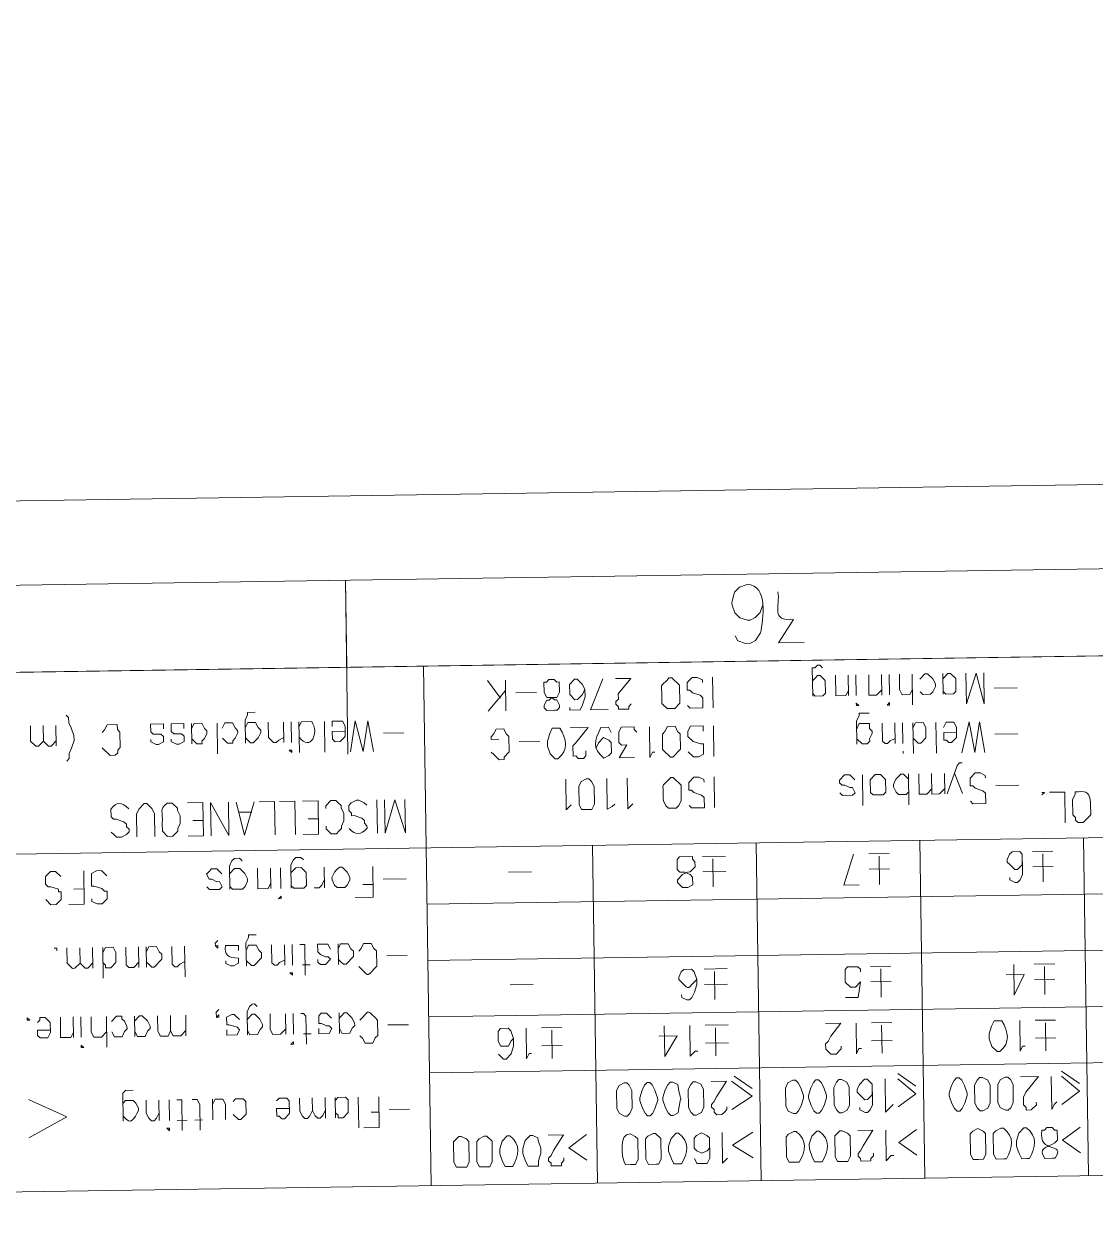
# Model space of a CAD drawing. Header units: millimetres. Extents: x -48 to 5523, y -114 to 5147.
# Drawn here: x -46.4595 to -46.1104, y -111.2978 to -110.9093 of the extents above; entities that cross this region are included whole.
import ezdxf

# ---------------------------------------------------------------- set-up
doc = ezdxf.new("R2010")
doc.units = ezdxf.units.MM
doc.layers.add('PDF_Geometry', color=7, linetype='Continuous')

msp = doc.modelspace()

# ---------------------------------------------------------------- linework, layer by layer
at = {"layer": 'PDF_Geometry', "lineweight": 13}
for points in [[(-47.59841, -114.43133), (-47.64913, -111.08255), (-36.20711, -110.90925), (-36.15639, -114.25803)], [(-47.57134, -114.40342), (-47.62123, -111.10963), (-36.29086, -110.93802), (-36.24097, -114.23181)], [(-47.54344, -114.37466), (-47.59247, -111.13753), (-36.31876, -110.96678), (-36.26973, -114.20391)], [(-46.57758, -111.12216), (-46.57502, -111.29131), (-45.39016, -111.27336), (-45.39272, -111.10421)], [(-46.28656, -111.13275), (-46.28572, -111.13274), (-46.2849, -111.1319), (-46.28491, -111.13106), (-46.28577, -111.12941), (-46.28661, -111.12942), (-46.28745, -111.1286), (-46.28912, -111.12863), (-46.28998, -111.12697), (-46.29003, -111.12364), (-46.28919, -111.12363), (-46.28837, -111.12278), (-46.28671, -111.12276), (-46.28586, -111.12358), (-46.28503, -111.12356), (-46.28498, -111.1269), (-46.28579, -111.12858), (-46.28745, -111.1286), (-46.28827, -111.12945), (-46.28911, -111.12946), (-46.28991, -111.13114), (-46.2899, -111.13197), (-46.28906, -111.13279)], [(-46.1874, -111.13125), (-46.18825, -111.13043), (-46.18823, -111.13126)], [(-46.1774, -111.1311), (-46.17741, -111.13027), (-46.17823, -111.13111)], [(-46.24799, -111.148), (-46.24552, -111.14547), (-46.2456, -111.14047), (-46.24645, -111.13965), (-46.2473, -111.13799), (-46.2498, -111.13803), (-46.25061, -111.13971), (-46.25143, -111.14056), (-46.25136, -111.14556), (-46.24882, -111.14802)], [(-46.3722, -111.14572), (-46.37304, -111.14573), (-46.37219, -111.14655)], [(-46.18029, -111.16031), (-46.17946, -111.1603), (-46.17864, -111.15946), (-46.1787, -111.15529), (-46.18039, -111.15365), (-46.18206, -111.15367), (-46.1837, -111.15537), (-46.18364, -111.15953), (-46.18279, -111.16035)], [(-46.27523, -111.16509), (-46.2744, -111.16507), (-46.27359, -111.16339), (-46.27368, -111.15756), (-46.27454, -111.15591), (-46.27538, -111.15509), (-46.27622, -111.1551), (-46.27787, -111.15596), (-46.27868, -111.15764), (-46.27859, -111.16347), (-46.27773, -111.16512)], [(-46.24318, -111.19044), (-46.24152, -111.18958), (-46.24156, -111.18708), (-46.24241, -111.18626), (-46.24409, -111.18545), (-46.24575, -111.18548), (-46.2466, -111.18465), (-46.24665, -111.18132), (-46.24583, -111.18048), (-46.24166, -111.18041), (-46.24165, -111.18125), (-46.2408, -111.18207), (-46.24078, -111.18373), (-46.24242, -111.18542), (-46.24325, -111.18544), (-46.24491, -111.1863), (-46.24655, -111.18799), (-46.24654, -111.18882), (-46.24484, -111.19046)], [(-46.35569, -111.19047), (-46.35486, -111.19046), (-46.35404, -111.18962), (-46.35323, -111.18794), (-46.35324, -111.1871), (-46.3541, -111.18545), (-46.35579, -111.18381), (-46.35662, -111.18382), (-46.35744, -111.18467), (-46.35826, -111.18551), (-46.35907, -111.18719), (-46.35906, -111.18802), (-46.3582, -111.18968), (-46.35736, -111.1905)], [(-46.37564, -111.19411), (-46.37565, -111.19328), (-46.37647, -111.19412)], [(-46.37194, -111.21822), (-46.37277, -111.21824), (-46.37192, -111.21906)], [(-46.45838, -111.2337), (-46.45755, -111.23369), (-46.45839, -111.23287)], [(-46.43991, -111.24259), (-46.44076, -111.24177), (-46.44074, -111.2426)], [(-46.37158, -111.24155), (-46.3716, -111.24072), (-46.37242, -111.24157)], [(-46.26288, -111.26491), (-46.26206, -111.26406), (-46.26126, -111.26239), (-46.26134, -111.25655), (-46.2622, -111.2549), (-46.26305, -111.25408), (-46.26388, -111.25409), (-46.26554, -111.25495), (-46.26634, -111.25663), (-46.26626, -111.26246), (-46.2654, -111.26412), (-46.26372, -111.26492)], [(-46.25539, -111.2648), (-46.25456, -111.26395), (-46.25376, -111.26227), (-46.25296, -111.25976), (-46.25297, -111.25893), (-46.25385, -111.25644), (-46.2547, -111.25479), (-46.25555, -111.25396), (-46.25638, -111.25398), (-46.2572, -111.25482), (-46.25801, -111.2565), (-46.25881, -111.25901), (-46.25879, -111.25985), (-46.25792, -111.26234), (-46.25706, -111.26399), (-46.25622, -111.26481)], [(-46.24039, -111.26457), (-46.23873, -111.26371), (-46.23793, -111.26203), (-46.23801, -111.2562), (-46.23887, -111.25455), (-46.24055, -111.25374), (-46.24138, -111.25375), (-46.24221, -111.2546), (-46.24301, -111.25628), (-46.24292, -111.26211), (-46.24207, -111.26376), (-46.24122, -111.26458)], [(-46.20789, -111.26408), (-46.20707, -111.26323), (-46.20626, -111.26155), (-46.20547, -111.25904), (-46.20548, -111.25821), (-46.20635, -111.25572), (-46.20721, -111.25407), (-46.20805, -111.25325), (-46.20889, -111.25326), (-46.21054, -111.25412), (-46.21135, -111.2558), (-46.21126, -111.26163), (-46.2104, -111.26328), (-46.20872, -111.26409)], [(-46.20039, -111.26396), (-46.19957, -111.26312), (-46.19876, -111.26144), (-46.19797, -111.25893), (-46.19798, -111.25809), (-46.19885, -111.25561), (-46.19971, -111.25395), (-46.20056, -111.25313), (-46.20139, -111.25314), (-46.20221, -111.25399), (-46.20302, -111.25567), (-46.20381, -111.25818), (-46.2038, -111.25902), (-46.20293, -111.2615), (-46.20207, -111.26316), (-46.20122, -111.26398)], [(-46.19289, -111.26385), (-46.19124, -111.26299), (-46.19043, -111.26131), (-46.19052, -111.25548), (-46.19138, -111.25383), (-46.19306, -111.25302), (-46.19389, -111.25303), (-46.19471, -111.25388), (-46.19552, -111.25556), (-46.19543, -111.26139), (-46.19457, -111.26304), (-46.19373, -111.26386)], [(-46.15456, -111.26327), (-46.15374, -111.26242), (-46.15294, -111.26075), (-46.15214, -111.25823), (-46.15215, -111.2574), (-46.15302, -111.25491), (-46.15388, -111.25326), (-46.15473, -111.25244), (-46.15556, -111.25245), (-46.15638, -111.2533), (-46.15719, -111.25498), (-46.15798, -111.25749), (-46.15797, -111.25832), (-46.1571, -111.26081), (-46.15624, -111.26246), (-46.1554, -111.26328)], [(-46.14706, -111.26316), (-46.14541, -111.2623), (-46.1446, -111.26062), (-46.14469, -111.25479), (-46.14555, -111.25313), (-46.14723, -111.25232), (-46.14806, -111.25234), (-46.14888, -111.25318), (-46.14969, -111.25486), (-46.1496, -111.26069), (-46.14874, -111.26235), (-46.1479, -111.26317)], [(-46.13873, -111.26303), (-46.13791, -111.26218), (-46.1371, -111.26051), (-46.13719, -111.25467), (-46.13805, -111.25302), (-46.1389, -111.2522), (-46.13973, -111.25221), (-46.14138, -111.25307), (-46.14219, -111.25475), (-46.1421, -111.26058), (-46.14124, -111.26223), (-46.13957, -111.26304)], [(-46.41201, -111.26884), (-46.41284, -111.26885), (-46.412, -111.26967)], [(-46.25348, -111.2806), (-46.25265, -111.28059), (-46.25184, -111.27891), (-46.25194, -111.27225), (-46.25363, -111.2706), (-46.25446, -111.27062), (-46.25612, -111.27148), (-46.25694, -111.27232), (-46.25684, -111.27899), (-46.25598, -111.28064)], [(-46.19265, -111.27968), (-46.19099, -111.27966), (-46.19018, -111.27798), (-46.19028, -111.27131), (-46.19113, -111.27049), (-46.1928, -111.26968), (-46.19364, -111.2697), (-46.19528, -111.27139), (-46.19518, -111.27805), (-46.19432, -111.27971)], [(-46.14849, -111.27901), (-46.14682, -111.27899), (-46.14602, -111.27731), (-46.14612, -111.27064), (-46.14696, -111.26982), (-46.14864, -111.26901), (-46.1503, -111.26987), (-46.15112, -111.27072), (-46.15102, -111.27738), (-46.15016, -111.27904)], [(-46.31681, -111.28156), (-46.31514, -111.28154), (-46.31433, -111.27986), (-46.31443, -111.27319), (-46.31528, -111.27237), (-46.31696, -111.27156), (-46.31779, -111.27158), (-46.31943, -111.27327), (-46.31933, -111.27993), (-46.31847, -111.28159)], [(-46.30847, -111.28144), (-46.30764, -111.28142), (-46.30683, -111.27974), (-46.30693, -111.27308), (-46.30862, -111.27144), (-46.30946, -111.27145), (-46.31111, -111.27231), (-46.31193, -111.27315), (-46.31183, -111.27982), (-46.31097, -111.28147)], [(-46.29347, -111.28121), (-46.29181, -111.28118), (-46.29183, -111.27952), (-46.29104, -111.277), (-46.29106, -111.27534), (-46.29193, -111.27285), (-46.29195, -111.27202), (-46.29363, -111.27121), (-46.29446, -111.27122), (-46.2961, -111.27291), (-46.2969, -111.27543), (-46.29687, -111.27709), (-46.296, -111.27958), (-46.29514, -111.28123)]]:
    msp.add_lwpolyline(points, close=True, dxfattribs=at)
for points in [[(-46.35427, -111.11878), (-46.3547, -111.09045), (-46.35385, -111.14711)], [(-46.22384, -111.0918), (-46.22632, -111.09267), (-46.22796, -111.09436), (-46.22875, -111.09771), (-46.22873, -111.09854), (-46.22786, -111.10103), (-46.22617, -111.10267), (-46.22366, -111.10346), (-46.22283, -111.10345), (-46.22117, -111.10259), (-46.21953, -111.1009), (-46.21873, -111.09839)], [(-46.20521, -111.11069), (-46.21355, -111.11081), (-46.20866, -111.10324)], [(-46.22775, -111.10853), (-46.22689, -111.11018), (-46.22438, -111.11098), (-46.22271, -111.11095), (-46.22106, -111.11009), (-46.21943, -111.10757)], [(-46.32672, -111.28755), (-46.32928, -111.1184)], [(-46.20245, -111.12815), (-46.20259, -111.11898), (-46.20175, -111.11897), (-46.20093, -111.11812), (-46.2001, -111.11811), (-46.19925, -111.11893)], [(-46.30412, -111.12885), (-46.30837, -111.12308)], [(-46.30254, -111.12299), (-46.30239, -111.13299)], [(-46.28157, -111.13184), (-46.28156, -111.13268), (-46.27822, -111.13263), (-46.27741, -111.13095), (-46.27662, -111.12844), (-46.27666, -111.12594), (-46.27752, -111.12428), (-46.27921, -111.12264), (-46.28004, -111.12265), (-46.28168, -111.12435), (-46.28163, -111.12768), (-46.27994, -111.12932), (-46.27911, -111.12931), (-46.27747, -111.12762), (-46.27666, -111.12594)], [(-46.26906, -111.13249), (-46.27489, -111.13258), (-46.27088, -111.12252)], [(-46.26158, -111.13071), (-46.2624, -111.13155), (-46.26239, -111.13239), (-46.26572, -111.13244), (-46.26574, -111.13161), (-46.26658, -111.13078), (-46.2666, -111.12995), (-46.26577, -111.12911), (-46.2658, -111.12744), (-46.26171, -111.12238), (-46.26671, -111.12245)], [(-46.25161, -111.12889), (-46.25158, -111.13056), (-46.24989, -111.1322), (-46.24823, -111.13217), (-46.24739, -111.13216), (-46.24575, -111.13047), (-46.24584, -111.12464), (-46.24838, -111.12217), (-46.24921, -111.12219)], [(-46.24324, -111.13126), (-46.24239, -111.13209), (-46.23823, -111.13202), (-46.23828, -111.12869), (-46.23912, -111.12787), (-46.24164, -111.12707), (-46.24248, -111.12625), (-46.24332, -111.12626), (-46.24335, -111.12377), (-46.24171, -111.12207), (-46.24005, -111.12205), (-46.23837, -111.12286), (-46.23835, -111.12369)], [(-46.23505, -111.12197), (-46.23489, -111.13197)], [(-46.20246, -111.12731), (-46.20162, -111.12813), (-46.19912, -111.1281), (-46.1983, -111.12725), (-46.19836, -111.12308), (-46.20005, -111.12144), (-46.20088, -111.12146), (-46.2017, -111.1223), (-46.20252, -111.12315)], [(-46.19081, -111.1263), (-46.19162, -111.12798), (-46.19495, -111.12803), (-46.19505, -111.12137)], [(-46.19088, -111.1213), (-46.19078, -111.12797)], [(-46.18828, -111.12793), (-46.18838, -111.12127)], [(-46.17998, -111.12614), (-46.18162, -111.12783), (-46.18412, -111.12787), (-46.18422, -111.1212)], [(-46.18005, -111.12114), (-46.17995, -111.12781)], [(-46.17745, -111.12777), (-46.17755, -111.1211)], [(-46.16998, -111.12599), (-46.17079, -111.12767), (-46.17329, -111.1277), (-46.17414, -111.12605), (-46.17422, -111.12105)], [(-46.17005, -111.12099), (-46.1699, -111.13099)], [(-46.16747, -111.12678), (-46.16662, -111.1276), (-46.16412, -111.12757), (-46.1633, -111.12672), (-46.16249, -111.12504), (-46.1625, -111.12421), (-46.16336, -111.12255), (-46.16505, -111.12091), (-46.16589, -111.12093), (-46.16753, -111.12262)], [(-46.15995, -111.1275), (-46.16005, -111.12084)], [(-46.15997, -111.12667), (-46.15912, -111.12749), (-46.15662, -111.12745), (-46.1558, -111.12661), (-46.15586, -111.12244), (-46.15755, -111.1208), (-46.15839, -111.12081), (-46.16003, -111.1225)], [(-46.14672, -111.12063), (-46.14657, -111.13063), (-46.14922, -111.12067), (-46.1524, -111.13072), (-46.15256, -111.12072)], [(-46.30822, -111.13308), (-46.30249, -111.12633)], [(-46.29248, -111.12701), (-46.29914, -111.12711)], [(-46.13582, -111.12547), (-46.14331, -111.12558)], [(-46.44549, -111.14933), (-46.44467, -111.14848), (-46.44469, -111.14682), (-46.44389, -111.14514), (-46.44309, -111.14263), (-46.44312, -111.14096), (-46.44399, -111.13847), (-46.44485, -111.13682), (-46.44487, -111.13515), (-46.44572, -111.13433)], [(-46.38724, -111.14345), (-46.38735, -111.13595), (-46.38654, -111.13427), (-46.38656, -111.13344), (-46.38406, -111.1334)], [(-46.18804, -111.14376), (-46.18816, -111.13626), (-46.18735, -111.13459), (-46.18736, -111.13375), (-46.18403, -111.1337)], [(-46.45309, -111.14278), (-46.45473, -111.14447), (-46.45556, -111.14448), (-46.45726, -111.14284), (-46.45733, -111.13784)], [(-46.44892, -111.14271), (-46.45056, -111.14441), (-46.4514, -111.14442), (-46.45309, -111.14278), (-46.45317, -111.13778)], [(-46.449, -111.13771), (-46.4489, -111.14438)], [(-46.43389, -111.14499), (-46.43135, -111.14745), (-46.42968, -111.14742), (-46.42886, -111.14658), (-46.42887, -111.14574), (-46.42805, -111.1449), (-46.42813, -111.1399), (-46.42898, -111.13908), (-46.429, -111.13741), (-46.43233, -111.13746), (-46.43314, -111.13914), (-46.43396, -111.13999)], [(-46.41809, -111.14225), (-46.41808, -111.14308), (-46.4164, -111.14389), (-46.41557, -111.14388), (-46.41391, -111.14302), (-46.41394, -111.14135), (-46.41479, -111.14053), (-46.41729, -111.14057), (-46.41813, -111.13975), (-46.41817, -111.13725), (-46.414, -111.13718), (-46.41398, -111.13885)], [(-46.41143, -111.14215), (-46.41141, -111.14298), (-46.40974, -111.14379), (-46.4089, -111.14377), (-46.40725, -111.14292), (-46.40727, -111.14125), (-46.40812, -111.14043), (-46.41062, -111.14047), (-46.41147, -111.13965), (-46.4115, -111.13715), (-46.40734, -111.13708), (-46.40731, -111.13875)], [(-46.40474, -111.14371), (-46.40484, -111.13705)], [(-46.40476, -111.14205), (-46.40307, -111.14369), (-46.4014, -111.14366), (-46.40142, -111.14283), (-46.4006, -111.14198), (-46.39979, -111.1403), (-46.3998, -111.13947), (-46.40065, -111.13865), (-46.4015, -111.137), (-46.404, -111.13703), (-46.40481, -111.13871)], [(-46.3965, -111.13692), (-46.39635, -111.14692)], [(-46.39476, -111.14189), (-46.39307, -111.14353), (-46.3914, -111.14351), (-46.39142, -111.14268), (-46.3906, -111.14183), (-46.38979, -111.14015), (-46.3898, -111.13932), (-46.39065, -111.1385), (-46.39151, -111.13684), (-46.39401, -111.13688), (-46.39481, -111.13856)], [(-46.38726, -111.14178), (-46.38557, -111.14342), (-46.38474, -111.14341), (-46.3831, -111.14172), (-46.38229, -111.14004), (-46.3823, -111.1392), (-46.38315, -111.13838), (-46.38401, -111.13673), (-46.38651, -111.13677), (-46.38731, -111.13845)], [(-46.37476, -111.14159), (-46.37642, -111.14245), (-46.37724, -111.1433), (-46.37807, -111.14331), (-46.37892, -111.14249), (-46.37976, -111.14167), (-46.37984, -111.13667)], [(-46.37484, -111.13659), (-46.37474, -111.14326)], [(-46.37224, -111.14322), (-46.37234, -111.13655)], [(-46.36969, -111.14651), (-46.36984, -111.13652)], [(-46.36568, -111.13645), (-46.36901, -111.1365), (-46.36982, -111.13818)], [(-46.36151, -111.13639), (-46.36136, -111.14639)], [(-46.35479, -111.13962), (-46.35896, -111.13968), (-46.35892, -111.14218), (-46.35807, -111.143), (-46.35641, -111.14298), (-46.35477, -111.14129), (-46.35482, -111.13795), (-46.35568, -111.1363), (-46.35901, -111.13635), (-46.35898, -111.13802)], [(-46.34553, -111.14615), (-46.34734, -111.13617), (-46.34886, -111.1462), (-46.35151, -111.13624), (-46.35303, -111.14626)], [(-46.30718, -111.1464), (-46.30634, -111.14722), (-46.30549, -111.14804), (-46.30465, -111.14886), (-46.30298, -111.14884), (-46.30299, -111.148), (-46.30135, -111.14631), (-46.30143, -111.14131), (-46.30227, -111.14049), (-46.30313, -111.13884), (-46.30563, -111.13888), (-46.30644, -111.14056), (-46.30726, -111.1414), (-46.30725, -111.14224), (-46.30475, -111.1422)], [(-46.2848, -111.13856), (-46.2873, -111.1386), (-46.28811, -111.14028), (-46.2889, -111.14279), (-46.28888, -111.14446), (-46.28801, -111.14694), (-46.28632, -111.14859), (-46.28548, -111.14857)], [(-46.27635, -111.14593), (-46.27633, -111.1476), (-46.27715, -111.14845), (-46.27882, -111.14847), (-46.27966, -111.14765), (-46.2805, -111.14766), (-46.28055, -111.14433), (-46.27973, -111.14349), (-46.27563, -111.13842), (-46.28147, -111.13851)], [(-46.27147, -111.13836), (-46.26897, -111.13832), (-46.26811, -111.13998)], [(-46.26049, -111.14819), (-46.26548, -111.14827), (-46.26305, -111.14407), (-46.26471, -111.14409), (-46.26556, -111.14327), (-46.26561, -111.13994), (-46.2648, -111.13826), (-46.26064, -111.1382), (-46.26062, -111.13903), (-46.25978, -111.13985)], [(-46.25384, -111.14643), (-46.25468, -111.14644), (-46.25549, -111.14812), (-46.25564, -111.13812)], [(-46.24301, -111.14626), (-46.24132, -111.1479), (-46.23965, -111.14788), (-46.238, -111.14702), (-46.23805, -111.14369), (-46.23888, -111.1437), (-46.2414, -111.1429), (-46.24309, -111.14126), (-46.24311, -111.1396), (-46.24231, -111.13792), (-46.23814, -111.13785), (-46.23811, -111.13952)], [(-46.23481, -111.1378), (-46.23465, -111.1478)], [(-46.18807, -111.1421), (-46.18638, -111.14374), (-46.18471, -111.14371), (-46.18389, -111.14287), (-46.1839, -111.14203), (-46.1831, -111.14035), (-46.18311, -111.13952), (-46.18395, -111.1387), (-46.18398, -111.13703), (-46.18731, -111.13708), (-46.18812, -111.13876)], [(-46.17557, -111.14191), (-46.17722, -111.14277), (-46.17805, -111.14361), (-46.17888, -111.14362), (-46.17972, -111.1428), (-46.17981, -111.13697)], [(-46.17565, -111.13691), (-46.17555, -111.14357)], [(-46.17305, -111.14354), (-46.17315, -111.13687)], [(-46.16966, -111.14682), (-46.16981, -111.13682)], [(-46.16974, -111.14182), (-46.16805, -111.14346), (-46.16721, -111.14345), (-46.16557, -111.14176), (-46.16562, -111.13842), (-46.16648, -111.13677), (-46.16898, -111.13681), (-46.16979, -111.13849)], [(-46.16231, -111.13671), (-46.16216, -111.14671)], [(-46.1556, -111.13994), (-46.15976, -111.14), (-46.15973, -111.1425), (-46.15889, -111.14249), (-46.15805, -111.14331), (-46.15721, -111.1433), (-46.15557, -111.1416), (-46.15562, -111.13827), (-46.15648, -111.13662), (-46.15898, -111.13666), (-46.15979, -111.13833)], [(-46.14633, -111.14647), (-46.14815, -111.13649), (-46.14966, -111.14652), (-46.15148, -111.13654), (-46.15383, -111.14658)], [(-46.33562, -111.14016), (-46.34228, -111.14027)], [(-46.2914, -111.14283), (-46.29807, -111.14293)], [(-46.27303, -111.14505), (-46.27223, -111.14337), (-46.27059, -111.14168), (-46.26891, -111.14249), (-46.26806, -111.14331), (-46.26801, -111.14664), (-46.26883, -111.14749), (-46.27048, -111.14835)], [(-46.13559, -111.14047), (-46.14309, -111.14058)], [(-46.17301, -111.14604), (-46.173, -111.14687), (-46.17301, -111.14604)], [(-46.15623, -111.15328), (-46.15543, -111.15077), (-46.15461, -111.14992), (-46.15378, -111.14991)], [(-46.23455, -111.15447), (-46.2344, -111.16447)], [(-46.19364, -111.15968), (-46.19279, -111.1605), (-46.18946, -111.16045), (-46.18864, -111.15961), (-46.1895, -111.15795), (-46.19033, -111.15797), (-46.19201, -111.15716), (-46.19284, -111.15717), (-46.19369, -111.15635), (-46.1937, -111.15552), (-46.19206, -111.15383), (-46.19039, -111.1538), (-46.1887, -111.15544)], [(-46.18623, -111.15374), (-46.18607, -111.16374)], [(-46.17114, -111.15934), (-46.17196, -111.16019), (-46.17446, -111.16023), (-46.17531, -111.15941), (-46.17616, -111.15775), (-46.17618, -111.15692), (-46.17537, -111.15524), (-46.17373, -111.15355), (-46.17289, -111.15353), (-46.1712, -111.15518)], [(-46.17123, -111.15351), (-46.17108, -111.16351)], [(-46.16365, -111.1584), (-46.16529, -111.16009), (-46.16779, -111.16013), (-46.16789, -111.15346)], [(-46.15949, -111.15833), (-46.16113, -111.16002), (-46.16363, -111.16006), (-46.16373, -111.1534)], [(-46.15956, -111.15333), (-46.15946, -111.16)], [(-46.15363, -111.15991), (-46.15623, -111.15328), (-46.15863, -111.15999)], [(-46.15109, -111.16237), (-46.15025, -111.16319), (-46.14608, -111.16313), (-46.14613, -111.1598), (-46.14698, -111.15898), (-46.14949, -111.15818), (-46.15033, -111.15736), (-46.15117, -111.15737), (-46.1512, -111.15487), (-46.14956, -111.15318), (-46.1479, -111.15316), (-46.14622, -111.15396), (-46.14621, -111.1548)], [(-46.28109, -111.16351), (-46.28273, -111.1652), (-46.28288, -111.1552)], [(-46.26692, -111.16329), (-46.26774, -111.16414), (-46.2694, -111.165), (-46.26955, -111.155)], [(-46.26109, -111.16321), (-46.26273, -111.1649), (-46.26288, -111.1549)], [(-46.25112, -111.16139), (-46.25111, -111.16222), (-46.25025, -111.16387), (-46.2494, -111.16469), (-46.24773, -111.16467), (-46.2469, -111.16466), (-46.24608, -111.16381), (-46.24527, -111.16213), (-46.24535, -111.15713), (-46.24789, -111.15467), (-46.24872, -111.15468)], [(-46.24275, -111.16376), (-46.2419, -111.16458), (-46.23774, -111.16452), (-46.23779, -111.16119), (-46.23863, -111.16036), (-46.24114, -111.15957), (-46.24199, -111.15875), (-46.24282, -111.15876), (-46.24286, -111.15626), (-46.24122, -111.15457), (-46.23955, -111.15454), (-46.23787, -111.15535), (-46.23786, -111.15619)], [(-46.13534, -111.15713), (-46.14283, -111.15725)], [(-46.36862, -111.16233), (-46.36362, -111.16226), (-46.36345, -111.17309), (-46.36845, -111.17317)], [(-46.36099, -111.17055), (-46.36098, -111.17139), (-46.35929, -111.17303), (-46.35762, -111.173), (-46.3568, -111.17216), (-46.35598, -111.17131), (-46.35599, -111.17048), (-46.35518, -111.1688), (-46.35522, -111.1663), (-46.35608, -111.16464), (-46.35609, -111.16381), (-46.35694, -111.16299), (-46.35778, -111.16217), (-46.35945, -111.16219), (-46.36109, -111.16389), (-46.36108, -111.16472)], [(-46.34765, -111.17118), (-46.34766, -111.17035), (-46.34851, -111.16953), (-46.34852, -111.1687), (-46.34936, -111.16788), (-46.35188, -111.16708), (-46.35271, -111.16709), (-46.35272, -111.16626), (-46.35357, -111.16544), (-46.35359, -111.16377), (-46.35277, -111.16293), (-46.35112, -111.16207), (-46.35029, -111.16206), (-46.34861, -111.16286), (-46.34776, -111.16368)], [(-46.34445, -111.16197), (-46.34429, -111.1728)], [(-46.33529, -111.16183), (-46.33512, -111.17266), (-46.33862, -111.16188), (-46.34179, -111.17276), (-46.34195, -111.16193)], [(-46.12779, -111.16035), (-46.12697, -111.15951), (-46.1278, -111.15952)], [(-46.12015, -111.1694), (-46.1203, -111.15941), (-46.1253, -111.15948)], [(-46.11697, -111.15936), (-46.11695, -111.16019), (-46.11776, -111.16187), (-46.11769, -111.16687), (-46.11684, -111.16769), (-46.11683, -111.16852), (-46.11598, -111.16934), (-46.11432, -111.16932)], [(-45.39182, -111.16337), (-46.57669, -111.18132)], [(-46.43097, -111.17245), (-46.43012, -111.17327), (-46.42928, -111.17409), (-46.42761, -111.17406), (-46.42596, -111.1732), (-46.42514, -111.17236), (-46.42515, -111.17152), (-46.426, -111.1707), (-46.42601, -111.16987), (-46.42686, -111.16905), (-46.42937, -111.16825), (-46.4302, -111.16827), (-46.43105, -111.16745), (-46.43108, -111.16495)], [(-46.41678, -111.1739), (-46.41689, -111.1664), (-46.41775, -111.16474), (-46.41944, -111.1631), (-46.42028, -111.16312), (-46.42192, -111.16481), (-46.42273, -111.16649), (-46.42261, -111.17399)], [(-46.41434, -111.16969), (-46.41431, -111.17219), (-46.41261, -111.17383), (-46.41095, -111.17381), (-46.40931, -111.17212), (-46.40932, -111.17128), (-46.40851, -111.16961), (-46.40855, -111.16711), (-46.40941, -111.16545), (-46.40942, -111.16462), (-46.41111, -111.16298), (-46.41278, -111.163)], [(-46.40611, -111.1629), (-46.40111, -111.16283), (-46.40095, -111.17366), (-46.40595, -111.17373)], [(-46.39278, -111.1627), (-46.39262, -111.17353), (-46.39861, -111.16279), (-46.39845, -111.17362)], [(-46.38445, -111.16257), (-46.38762, -111.17346), (-46.39028, -111.16266)], [(-46.38523, -111.16592), (-46.3894, -111.16598)], [(-46.37762, -111.1733), (-46.37778, -111.16247), (-46.38278, -111.16255)], [(-46.37095, -111.1732), (-46.37112, -111.16237), (-46.37612, -111.16245)], [(-46.40102, -111.16866), (-46.40436, -111.16871)], [(-46.36353, -111.16809), (-46.36686, -111.16814)], [(-46.27256, -111.28673), (-46.27422, -111.17674)], [(-46.21923, -111.28592), (-46.22089, -111.17593)], [(-46.1659, -111.28511), (-46.16757, -111.17512)], [(-46.11257, -111.2843), (-46.11424, -111.17432)], [(-46.39235, -111.19103), (-46.39247, -111.18353), (-46.39166, -111.18185), (-46.39084, -111.18101), (-46.38917, -111.18098), (-46.38832, -111.1818)], [(-46.37235, -111.19073), (-46.37247, -111.18323), (-46.37166, -111.18155), (-46.37084, -111.1807), (-46.36917, -111.18068), (-46.36833, -111.1815)], [(-45.39154, -111.18171), (-46.3281, -111.19589)], [(-46.23083, -111.18025), (-46.23833, -111.18036)], [(-46.23484, -111.19031), (-46.23498, -111.18115)], [(-46.18735, -111.18959), (-46.19235, -111.18967), (-46.18917, -111.17962)], [(-46.1775, -111.17944), (-46.18417, -111.17954)], [(-46.18068, -111.18949), (-46.18082, -111.18032)], [(-46.13821, -111.18718), (-46.1382, -111.18801), (-46.13652, -111.18882), (-46.13569, -111.18881), (-46.13487, -111.18796), (-46.13406, -111.18628), (-46.13416, -111.17962), (-46.13501, -111.1788), (-46.13751, -111.17884), (-46.13833, -111.17968), (-46.13914, -111.18136), (-46.13912, -111.18219), (-46.13828, -111.18301), (-46.13659, -111.18466), (-46.13575, -111.18464), (-46.13411, -111.18295), (-46.13412, -111.18212)], [(-46.12418, -111.17863), (-46.13084, -111.17873)], [(-46.12736, -111.18868), (-46.1275, -111.17952)], [(-46.45231, -111.19444), (-46.45062, -111.19608), (-46.44895, -111.19605), (-46.44731, -111.19436), (-46.44735, -111.19186), (-46.44818, -111.19187), (-46.44819, -111.19104), (-46.4507, -111.19025), (-46.45154, -111.19026), (-46.45238, -111.18944), (-46.45242, -111.18694), (-46.45078, -111.18525), (-46.44911, -111.18522), (-46.44742, -111.18686)], [(-46.43995, -111.18508), (-46.43978, -111.19591), (-46.44478, -111.19599)], [(-46.43731, -111.19421), (-46.4373, -111.19504), (-46.43562, -111.19585), (-46.43395, -111.19583), (-46.43231, -111.19413), (-46.43235, -111.19164), (-46.43318, -111.19165), (-46.43403, -111.19083), (-46.43654, -111.19003), (-46.43737, -111.19004), (-46.43743, -111.18588), (-46.43578, -111.18502), (-46.43411, -111.18499), (-46.43242, -111.18664)], [(-46.39986, -111.19031), (-46.39902, -111.19113), (-46.39568, -111.19108), (-46.39486, -111.19023), (-46.39572, -111.18858), (-46.39656, -111.18859), (-46.39823, -111.18778), (-46.39907, -111.1878), (-46.39993, -111.18614), (-46.39911, -111.1853), (-46.39829, -111.18445), (-46.39662, -111.18443), (-46.39493, -111.18607)], [(-46.39236, -111.1902), (-46.39152, -111.19102), (-46.38819, -111.19097), (-46.38736, -111.19012), (-46.38656, -111.18844), (-46.38657, -111.18761), (-46.38743, -111.18595), (-46.38827, -111.18513), (-46.38912, -111.18431), (-46.39079, -111.18434), (-46.39243, -111.18603)], [(-46.37905, -111.18916), (-46.37985, -111.19084), (-46.38319, -111.19089), (-46.38329, -111.18422)], [(-46.37912, -111.18416), (-46.37902, -111.19083)], [(-46.37569, -111.19078), (-46.37579, -111.18411)], [(-46.37237, -111.18989), (-46.37152, -111.19071), (-46.36819, -111.19066), (-46.36737, -111.18982), (-46.36743, -111.18565), (-46.36828, -111.18483), (-46.36912, -111.18401), (-46.37079, -111.18404), (-46.37243, -111.18573)], [(-46.36162, -111.1839), (-46.36152, -111.19056)], [(-46.34579, -111.18366), (-46.34564, -111.19366), (-46.35147, -111.19374)], [(-46.29409, -111.18537), (-46.30159, -111.18549)], [(-46.23075, -111.18525), (-46.23825, -111.18536)], [(-46.17743, -111.18444), (-46.18409, -111.18454)], [(-46.1241, -111.18363), (-46.13077, -111.18373)], [(-46.36156, -111.18806), (-46.36237, -111.18974), (-46.36319, -111.19059), (-46.36485, -111.19061)], [(-46.3349, -111.18766), (-46.3424, -111.18777)], [(-46.43986, -111.19092), (-46.44319, -111.19097)], [(-46.3457, -111.18949), (-46.34904, -111.18954)], [(-45.39127, -111.20004), (-46.32783, -111.21422)], [(-46.39707, -111.20944), (-46.39624, -111.20942), (-46.39623, -111.21026), (-46.39707, -111.20944), (-46.39709, -111.2086), (-46.39627, -111.20776)], [(-46.38697, -111.21595), (-46.38709, -111.20845), (-46.38628, -111.20677), (-46.38629, -111.20594), (-46.38379, -111.2059)], [(-46.36367, -111.21393), (-46.36366, -111.21476), (-46.36281, -111.21558), (-46.36114, -111.21556), (-46.3595, -111.21387), (-46.36035, -111.21305), (-46.36118, -111.21306), (-46.36286, -111.21225), (-46.36371, -111.21143), (-46.36374, -111.20893), (-46.36041, -111.20888), (-46.35955, -111.21053)], [(-46.35698, -111.2155), (-46.35708, -111.20883)], [(-46.357, -111.21383), (-46.35616, -111.21465), (-46.35531, -111.21547), (-46.35448, -111.21546), (-46.35202, -111.21292), (-46.35204, -111.21125), (-46.35289, -111.21043), (-46.35375, -111.20878), (-46.35624, -111.20882), (-46.35705, -111.2105)], [(-46.34529, -111.21699), (-46.34447, -111.21614), (-46.34454, -111.21114), (-46.34539, -111.21032), (-46.34625, -111.20867), (-46.34875, -111.2087), (-46.34955, -111.21038), (-46.35037, -111.21123)], [(-46.44872, -111.21105), (-46.44873, -111.21022), (-46.44957, -111.21023)], [(-46.44116, -111.2151), (-46.4428, -111.2168), (-46.44363, -111.21681), (-46.44533, -111.21517), (-46.4454, -111.21017)], [(-46.43699, -111.21504), (-46.43863, -111.21673), (-46.43947, -111.21675), (-46.44031, -111.21593), (-46.44116, -111.2151), (-46.44123, -111.21011)], [(-46.43707, -111.21004), (-46.43697, -111.21671)], [(-46.43358, -111.21999), (-46.43374, -111.20999)], [(-46.43366, -111.21499), (-46.43281, -111.21581), (-46.4328, -111.21664), (-46.43114, -111.21662), (-46.42949, -111.21493), (-46.42954, -111.2116), (-46.4304, -111.20994), (-46.4329, -111.20998), (-46.43371, -111.21166)], [(-46.42199, -111.21481), (-46.42364, -111.21651), (-46.4253, -111.21653), (-46.42615, -111.21571), (-46.42624, -111.20988)], [(-46.42207, -111.20982), (-46.42197, -111.21648)], [(-46.41947, -111.21644), (-46.41957, -111.20978)], [(-46.4195, -111.21478), (-46.41865, -111.2156), (-46.4178, -111.21642), (-46.41697, -111.21641), (-46.41451, -111.21387), (-46.41453, -111.2122), (-46.41538, -111.21138), (-46.41624, -111.20973), (-46.41874, -111.20976), (-46.41955, -111.21144)], [(-46.407, -111.21459), (-46.40865, -111.21545), (-46.40947, -111.21629), (-46.4103, -111.2163), (-46.41115, -111.21548), (-46.41124, -111.20965)], [(-46.40707, -111.20959), (-46.40692, -111.21959)], [(-46.39374, -111.20939), (-46.38957, -111.20932), (-46.38955, -111.21099)], [(-46.387, -111.21428), (-46.38531, -111.21593), (-46.38447, -111.21591), (-46.38201, -111.21338), (-46.38204, -111.21171), (-46.38288, -111.21089), (-46.38374, -111.20923), (-46.38624, -111.20927), (-46.38705, -111.21095)], [(-46.3745, -111.2141), (-46.37615, -111.21495), (-46.37697, -111.2158), (-46.37781, -111.21581), (-46.37865, -111.21499), (-46.37874, -111.20916)], [(-46.37458, -111.2091), (-46.37448, -111.21576)], [(-46.37198, -111.21572), (-46.37208, -111.20906)], [(-46.36776, -111.21899), (-46.36791, -111.20899), (-46.36958, -111.20902)], [(-46.33452, -111.21266), (-46.34118, -111.21276)], [(-46.39366, -111.21439), (-46.39365, -111.21522), (-46.39197, -111.21603), (-46.39114, -111.21601), (-46.38949, -111.21516), (-46.38951, -111.21349)], [(-46.36614, -111.21564), (-46.36864, -111.21567)], [(-46.19179, -111.22633), (-46.18763, -111.22627), (-46.18687, -111.22125), (-46.18851, -111.22295), (-46.19018, -111.22297), (-46.19187, -111.22133), (-46.19193, -111.21716), (-46.19111, -111.21632), (-46.18778, -111.21627), (-46.18693, -111.21709), (-46.18692, -111.21792)], [(-46.17695, -111.2161), (-46.18361, -111.2162)], [(-46.13695, -111.2155), (-46.1368, -111.2255), (-46.13357, -111.21878), (-46.1394, -111.21887)], [(-46.12362, -111.2153), (-46.13029, -111.2154)], [(-46.1268, -111.22535), (-46.12694, -111.21618)], [(-45.39099, -111.21837), (-46.32755, -111.23255)], [(-46.24515, -111.22547), (-46.24513, -111.2263), (-46.24345, -111.22711), (-46.24262, -111.2271), (-46.2418, -111.22625), (-46.24099, -111.22457), (-46.2402, -111.22206), (-46.24022, -111.2204), (-46.24109, -111.21791), (-46.24194, -111.21709), (-46.24444, -111.21713), (-46.24526, -111.21797), (-46.24607, -111.21965), (-46.24606, -111.22048), (-46.24521, -111.2213)], [(-46.23027, -111.21691), (-46.23777, -111.21702)], [(-46.23429, -111.22697), (-46.23443, -111.21781)], [(-46.18013, -111.22615), (-46.18027, -111.21699)], [(-46.12354, -111.2203), (-46.13021, -111.2204)], [(-46.29354, -111.22204), (-46.30104, -111.22215)], [(-46.2302, -111.22191), (-46.2377, -111.22202)], [(-46.17687, -111.2211), (-46.18354, -111.2212)], [(-46.40666, -111.23708), (-46.4083, -111.23878), (-46.4108, -111.23881), (-46.41166, -111.23716), (-46.41173, -111.23216)], [(-46.40673, -111.23209), (-46.40663, -111.23875)], [(-46.39672, -111.23277), (-46.3959, -111.23192), (-46.39589, -111.23275), (-46.39672, -111.23277), (-46.39675, -111.2311), (-46.39592, -111.23025)], [(-46.39332, -111.23688), (-46.3933, -111.23855), (-46.38997, -111.2385), (-46.38916, -111.23682), (-46.39, -111.236), (-46.39252, -111.2352), (-46.39335, -111.23522), (-46.39339, -111.23272), (-46.39173, -111.23186), (-46.3909, -111.23185), (-46.38921, -111.23349)], [(-46.38663, -111.23845), (-46.38675, -111.23095), (-46.38594, -111.22927), (-46.38512, -111.22842), (-46.38428, -111.22841), (-46.38344, -111.22923)], [(-46.38666, -111.23678), (-46.3858, -111.23844), (-46.3833, -111.2384), (-46.38249, -111.23672), (-46.38167, -111.23587), (-46.38168, -111.23504), (-46.38254, -111.23339), (-46.38423, -111.23174), (-46.38507, -111.23176), (-46.38671, -111.23345)], [(-46.37416, -111.23659), (-46.3758, -111.23828), (-46.3783, -111.23832), (-46.37916, -111.23667), (-46.37923, -111.23167)], [(-46.37424, -111.23159), (-46.37413, -111.23826)], [(-46.37163, -111.23822), (-46.37174, -111.23156)], [(-46.36742, -111.24149), (-46.36756, -111.23233), (-46.3684, -111.2315), (-46.36924, -111.23152)], [(-46.36333, -111.23643), (-46.3633, -111.23809), (-46.35997, -111.23804), (-46.35916, -111.23637), (-46.36001, -111.23554), (-46.36084, -111.23556), (-46.36252, -111.23475), (-46.36335, -111.23476), (-46.36339, -111.23226), (-46.36257, -111.23142), (-46.3609, -111.23139), (-46.35921, -111.23303)], [(-46.35664, -111.23799), (-46.35674, -111.23133)], [(-46.35666, -111.23633), (-46.3558, -111.23798), (-46.3533, -111.23794), (-46.3525, -111.23626), (-46.35167, -111.23542), (-46.35169, -111.23459), (-46.35255, -111.23293), (-46.35424, -111.23129), (-46.35507, -111.2313), (-46.35589, -111.23215), (-46.35671, -111.23299)], [(-46.45083, -111.23692), (-46.455, -111.23698), (-46.45497, -111.23865), (-46.45413, -111.23947), (-46.45163, -111.23943), (-46.45082, -111.23775), (-46.45087, -111.23442), (-46.45256, -111.23278), (-46.45423, -111.2328), (-46.45421, -111.23364), (-46.45503, -111.23448)], [(-46.44332, -111.23764), (-46.44413, -111.23932), (-46.44746, -111.23937), (-46.44756, -111.2327)], [(-46.44339, -111.23264), (-46.44329, -111.23931)], [(-46.44079, -111.23927), (-46.44089, -111.2326)], [(-46.43249, -111.23748), (-46.43413, -111.23917), (-46.43663, -111.23921), (-46.43749, -111.23755), (-46.43756, -111.23255)], [(-46.43256, -111.23248), (-46.43241, -111.24248)], [(-46.43082, -111.23745), (-46.42996, -111.2391), (-46.42746, -111.23907), (-46.42665, -111.23739), (-46.42583, -111.23654), (-46.42585, -111.23571), (-46.4267, -111.23405), (-46.42755, -111.23323), (-46.42756, -111.2324), (-46.42923, -111.23243), (-46.43087, -111.23412)], [(-46.4233, -111.239), (-46.4234, -111.23234)], [(-46.42332, -111.23734), (-46.42246, -111.23899), (-46.41996, -111.23895), (-46.41915, -111.23727), (-46.41833, -111.23643), (-46.41835, -111.23559), (-46.4192, -111.23394), (-46.4209, -111.2323), (-46.42173, -111.23231), (-46.42337, -111.234)], [(-46.41166, -111.23716), (-46.41246, -111.23884), (-46.41496, -111.23888), (-46.41582, -111.23722), (-46.4159, -111.23222)], [(-46.34996, -111.23873), (-46.34911, -111.23955), (-46.34825, -111.2412), (-46.34575, -111.24116), (-46.34495, -111.23948), (-46.34413, -111.23864), (-46.3442, -111.23364), (-46.34505, -111.23282)], [(-46.33418, -111.23515), (-46.34084, -111.23525)], [(-46.28416, -111.23606), (-46.29082, -111.23616)], [(-46.25083, -111.23556), (-46.25068, -111.24556), (-46.24661, -111.23883), (-46.25244, -111.23892)], [(-46.23987, -111.24373), (-46.2407, -111.24374), (-46.24234, -111.24543), (-46.2425, -111.23543)], [(-46.23, -111.23524), (-46.2375, -111.23536)], [(-46.19322, -111.24219), (-46.19321, -111.24302), (-46.19485, -111.24471), (-46.19652, -111.24474), (-46.19821, -111.2431), (-46.19823, -111.24143), (-46.19741, -111.24058), (-46.1966, -111.2389), (-46.19333, -111.23469), (-46.19833, -111.23476)], [(-46.18654, -111.24292), (-46.18738, -111.24293), (-46.18818, -111.24461), (-46.18833, -111.23461)], [(-46.17667, -111.23443), (-46.18334, -111.23454)], [(-46.17985, -111.24448), (-46.17999, -111.23532)], [(-46.14084, -111.23389), (-46.14334, -111.23393), (-46.14415, -111.23561), (-46.14494, -111.23812), (-46.14492, -111.23979), (-46.14405, -111.24227), (-46.14236, -111.24392), (-46.14152, -111.2439)], [(-46.13321, -111.24211), (-46.13405, -111.24212), (-46.13486, -111.2438), (-46.13501, -111.2338)], [(-46.12334, -111.23363), (-46.13001, -111.23373)], [(-46.12652, -111.24368), (-46.12666, -111.23451)], [(-46.3658, -111.23813), (-46.3683, -111.23817)], [(-45.39071, -111.2367), (-46.32727, -111.25088)], [(-46.30486, -111.24471), (-46.30402, -111.24553), (-46.30317, -111.24635), (-46.30234, -111.24634), (-46.3007, -111.24465), (-46.2999, -111.24214), (-46.29994, -111.23964), (-46.30081, -111.23715), (-46.30166, -111.23633), (-46.30415, -111.23637), (-46.30498, -111.23721), (-46.30493, -111.24054), (-46.30407, -111.2422), (-46.30157, -111.24216), (-46.30076, -111.24048), (-46.29994, -111.23964)], [(-46.29403, -111.24455), (-46.29486, -111.24456), (-46.29567, -111.24624), (-46.29582, -111.23624)], [(-46.28734, -111.24611), (-46.28748, -111.23695)], [(-46.23401, -111.2453), (-46.23415, -111.23614)], [(-46.12325, -111.23946), (-46.12992, -111.23956)], [(-46.28407, -111.2419), (-46.29073, -111.242)], [(-46.22991, -111.24108), (-46.23741, -111.24119)], [(-46.17658, -111.24027), (-46.18325, -111.24037)], [(-46.16885, -111.25515), (-46.17475, -111.25107)], [(-46.11553, -111.25434), (-46.12142, -111.25027)], [(-46.24637, -111.25466), (-46.24805, -111.25385), (-46.24888, -111.25386), (-46.2497, -111.25471), (-46.25051, -111.25639), (-46.25131, -111.2589), (-46.25129, -111.25973), (-46.25042, -111.26222), (-46.24957, -111.26388), (-46.24872, -111.2647), (-46.24789, -111.26468), (-46.24623, -111.26382)], [(-46.23043, -111.26192), (-46.23041, -111.26275), (-46.23123, -111.2636), (-46.23205, -111.26444), (-46.23372, -111.26447), (-46.23457, -111.26365), (-46.23458, -111.26282), (-46.23543, -111.26199), (-46.23544, -111.26116), (-46.23462, -111.26032), (-46.23381, -111.25864), (-46.23055, -111.25359), (-46.23555, -111.25366)], [(-46.22875, -111.26273), (-46.22214, -111.25846), (-46.22889, -111.25356)], [(-46.22218, -111.25596), (-46.22808, -111.25188)], [(-46.18709, -111.2621), (-46.18707, -111.26293), (-46.18539, -111.26374), (-46.18456, -111.26372), (-46.18374, -111.26288), (-46.18293, -111.2612), (-46.18303, -111.25453), (-46.18472, -111.25289), (-46.18556, -111.2529), (-46.1872, -111.2546), (-46.18801, -111.25628), (-46.18799, -111.25711), (-46.18546, -111.25957), (-46.18462, -111.25956), (-46.18298, -111.25787), (-46.18299, -111.25703)], [(-46.17627, -111.2611), (-46.17873, -111.26364), (-46.17889, -111.2528)], [(-46.17459, -111.26191), (-46.16882, -111.25765), (-46.17473, -111.25274)], [(-46.1296, -111.26039), (-46.12959, -111.26122), (-46.13123, -111.26292), (-46.1329, -111.26294), (-46.13291, -111.26211), (-46.13376, -111.26129), (-46.1338, -111.25879), (-46.13299, -111.25711), (-46.1289, -111.25205), (-46.13473, -111.25213)], [(-46.12294, -111.26029), (-46.12376, -111.26114), (-46.12457, -111.26282), (-46.12473, -111.25198)], [(-46.12126, -111.2611), (-46.11549, -111.25684), (-46.1214, -111.25193)], [(-46.42705, -111.26656), (-46.42718, -111.2574), (-46.42636, -111.25655), (-46.42386, -111.25651)], [(-46.39372, -111.26606), (-46.39379, -111.26106), (-46.39465, -111.25941), (-46.39715, -111.25944), (-46.39796, -111.26112)], [(-46.39124, -111.26435), (-46.38955, -111.266), (-46.38872, -111.26598), (-46.3879, -111.26514), (-46.38707, -111.26429), (-46.38714, -111.26013), (-46.38798, -111.2593), (-46.39048, -111.25934), (-46.3913, -111.26019)], [(-46.37294, -111.26241), (-46.3771, -111.26247), (-46.37706, -111.26497), (-46.37623, -111.26496), (-46.37538, -111.26578), (-46.37455, -111.26577), (-46.37291, -111.26408), (-46.37297, -111.25991), (-46.37382, -111.25909), (-46.37632, -111.25913), (-46.37714, -111.25997)], [(-46.36542, -111.26313), (-46.36623, -111.26481), (-46.36705, -111.26565), (-46.36789, -111.26567), (-46.36873, -111.26485), (-46.36959, -111.26319), (-46.36965, -111.25903)], [(-46.36126, -111.26307), (-46.36207, -111.26475), (-46.36289, -111.26559), (-46.36372, -111.2656), (-46.36456, -111.26478), (-46.36542, -111.26313), (-46.36549, -111.25896)], [(-46.36132, -111.2589), (-46.36122, -111.26557)], [(-46.35789, -111.26552), (-46.35799, -111.25885)], [(-46.35791, -111.26385), (-46.35707, -111.26467), (-46.35705, -111.2655), (-46.35539, -111.26548), (-46.35375, -111.26379), (-46.35381, -111.25962), (-46.35465, -111.2588), (-46.35715, -111.25884), (-46.35797, -111.25968)], [(-46.35049, -111.25874), (-46.35034, -111.26874)], [(-46.34382, -111.25864), (-46.34367, -111.26863), (-46.34867, -111.26871)], [(-46.4578, -111.27203), (-46.4454, -111.26517), (-46.45799, -111.25953)], [(-46.4221, -111.26315), (-46.42211, -111.26232), (-46.42297, -111.26067), (-46.42381, -111.25985), (-46.42631, -111.25988), (-46.42713, -111.26073)], [(-46.41542, -111.26389), (-46.41623, -111.26557), (-46.41705, -111.26641), (-46.41788, -111.26642), (-46.41873, -111.2656), (-46.41958, -111.26395), (-46.41965, -111.25978)], [(-46.41548, -111.25972), (-46.41538, -111.26639)], [(-46.41205, -111.26634), (-46.41215, -111.25967)], [(-46.40783, -111.26961), (-46.40798, -111.25961), (-46.40965, -111.25963)], [(-46.402, -111.26952), (-46.40212, -111.26119), (-46.40298, -111.25953), (-46.40465, -111.25956)], [(-46.39788, -111.26612), (-46.39798, -111.25946)], [(-46.33376, -111.26265), (-46.34043, -111.26275)], [(-46.40621, -111.26625), (-46.40955, -111.2663)], [(-46.40121, -111.26617), (-46.40371, -111.26621)], [(-46.34375, -111.26364), (-46.34625, -111.26367)], [(-46.28351, -111.27856), (-46.2835, -111.27939), (-46.28432, -111.28024), (-46.28431, -111.28107), (-46.28764, -111.28112), (-46.28765, -111.28029), (-46.2885, -111.27947), (-46.28851, -111.27863), (-46.28769, -111.27779), (-46.28688, -111.27611), (-46.28363, -111.27106), (-46.28863, -111.27113)], [(-46.276, -111.27928), (-46.2819, -111.2752), (-46.27613, -111.27095)], [(-46.26348, -111.28075), (-46.26181, -111.28073), (-46.26015, -111.2807), (-46.25934, -111.27903), (-46.25944, -111.27236), (-46.26028, -111.27154), (-46.26196, -111.27073)], [(-46.24613, -111.27049), (-46.24696, -111.2705), (-46.24861, -111.2722), (-46.2494, -111.27471), (-46.24938, -111.27637), (-46.2485, -111.27886), (-46.24765, -111.28051), (-46.24598, -111.28049), (-46.24515, -111.28048)], [(-46.24101, -111.27875), (-46.24015, -111.2804), (-46.23681, -111.28035), (-46.23601, -111.27867), (-46.23611, -111.27201), (-46.23695, -111.27119), (-46.23863, -111.27038), (-46.24029, -111.27124), (-46.24111, -111.27208), (-46.24106, -111.27541), (-46.24021, -111.27624), (-46.23853, -111.27704), (-46.23688, -111.27618), (-46.23606, -111.27534), (-46.23608, -111.27367)], [(-46.23017, -111.27858), (-46.23181, -111.28028), (-46.23197, -111.27028)], [(-46.22184, -111.27846), (-46.22857, -111.27439), (-46.22197, -111.27012)], [(-46.2078, -111.26991), (-46.20864, -111.26992), (-46.21029, -111.27078), (-46.21111, -111.27163), (-46.21101, -111.27829), (-46.21015, -111.27995), (-46.20765, -111.27991), (-46.20682, -111.2799)], [(-46.2003, -111.2698), (-46.20114, -111.26981), (-46.20278, -111.2715), (-46.20357, -111.27401), (-46.20355, -111.27568), (-46.20268, -111.27817), (-46.20182, -111.27982), (-46.20015, -111.2798), (-46.19932, -111.27978)], [(-46.18269, -111.27703), (-46.18268, -111.27786), (-46.1835, -111.27871), (-46.18349, -111.27954), (-46.18682, -111.27959), (-46.18683, -111.27876), (-46.18768, -111.27794), (-46.18769, -111.27711), (-46.18687, -111.27626), (-46.18606, -111.27458), (-46.18281, -111.26953), (-46.1878, -111.26961)], [(-46.17601, -111.27776), (-46.17685, -111.27778), (-46.17849, -111.27947), (-46.17864, -111.26947)], [(-46.16851, -111.27765), (-46.17441, -111.27357), (-46.16864, -111.26932)], [(-46.14031, -111.26889), (-46.14114, -111.2689), (-46.1428, -111.26976), (-46.14362, -111.27061), (-46.14352, -111.27727), (-46.14266, -111.27892), (-46.14016, -111.27889), (-46.13933, -111.27887)], [(-46.13281, -111.26877), (-46.13364, -111.26879), (-46.13529, -111.27048), (-46.13608, -111.27299), (-46.13606, -111.27466), (-46.13518, -111.27714), (-46.13433, -111.2788), (-46.13266, -111.27877), (-46.13183, -111.27876)], [(-46.1278, -111.26953), (-46.12697, -111.26952), (-46.12615, -111.26867), (-46.12448, -111.26865), (-46.12363, -111.26947), (-46.1228, -111.26946), (-46.12275, -111.27279), (-46.12357, -111.27364)], [(-46.11519, -111.27684), (-46.12108, -111.27276), (-46.11531, -111.26851)], [(-46.30113, -111.27132), (-46.30196, -111.27134), (-46.3036, -111.27303), (-46.3044, -111.27554), (-46.30437, -111.27721), (-46.3035, -111.27969), (-46.30264, -111.28135), (-46.30097, -111.28132), (-46.30014, -111.28131)], [(-46.12683, -111.27869), (-46.12433, -111.27865), (-46.12349, -111.27863)]]:
    msp.add_lwpolyline(points, dxfattribs=at)
for points in [[(-46.21943, -111.10757), (-46.21863, -111.10329), (-46.21675, -111.09194), (-46.22384, -111.0918)], [(-46.20866, -111.10324), (-46.21637, -111.10385), (-46.21291, -111.09898), (-46.2138, -111.09415)], [(-46.24921, -111.12219), (-46.2528, -111.12612), (-46.25148, -111.12308), (-46.25161, -111.12889)], [(-46.36977, -111.14152), (-46.36604, -111.14645), (-46.36307, -111.13998), (-46.36568, -111.13645)], [(-46.28548, -111.14857), (-46.28185, -111.1456), (-46.28268, -111.1422), (-46.2848, -111.13856)], [(-46.27048, -111.14835), (-46.27438, -111.1452), (-46.27354, -111.14264), (-46.27147, -111.13836)], [(-46.24872, -111.15468), (-46.25231, -111.15861), (-46.25098, -111.15558), (-46.25112, -111.16139)], [(-46.11192, -111.16261), (-46.11235, -111.15872), (-46.11397, -111.15923), (-46.11697, -111.15936)], [(-46.43108, -111.16495), (-46.42922, -111.16239), (-46.42769, -111.16255), (-46.42525, -111.16486)], [(-46.41278, -111.163), (-46.41559, -111.16538), (-46.41401, -111.16535), (-46.41434, -111.16969)], [(-46.11432, -111.16932), (-46.11072, -111.16539), (-46.11205, -111.16842), (-46.11192, -111.16261)], [(-46.35348, -111.17127), (-46.3515, -111.17351), (-46.34956, -111.17348), (-46.34765, -111.17118)], [(-46.38951, -111.21349), (-46.39314, -111.21339), (-46.39414, -111.21246), (-46.39374, -111.20939)], [(-46.3503, -111.21623), (-46.34715, -111.21896), (-46.348, -111.22001), (-46.34529, -111.21699)], [(-46.24521, -111.2213), (-46.24239, -111.22425), (-46.24328, -111.22322), (-46.24022, -111.2204)], [(-46.34505, -111.23282), (-46.34786, -111.22987), (-46.34696, -111.2309), (-46.35003, -111.23373)], [(-46.14152, -111.2439), (-46.13789, -111.24092), (-46.13873, -111.23753), (-46.14084, -111.23389)], [(-46.24623, -111.26382), (-46.24516, -111.255), (-46.24503, -111.26345), (-46.24637, -111.25466)], [(-46.42707, -111.2649), (-46.42448, -111.26839), (-46.42354, -111.26569), (-46.4221, -111.26315)], [(-46.26196, -111.27073), (-46.26572, -111.27037), (-46.26464, -111.27901), (-46.26348, -111.28075)], [(-46.24515, -111.28048), (-46.24313, -111.27678), (-46.24241, -111.27337), (-46.24613, -111.27049)], [(-46.20682, -111.2799), (-46.2048, -111.2762), (-46.20408, -111.27278), (-46.2078, -111.26991)], [(-46.19932, -111.27978), (-46.19731, -111.27609), (-46.19658, -111.27266), (-46.2003, -111.2698)], [(-46.13933, -111.27887), (-46.13731, -111.27518), (-46.13659, -111.27176), (-46.14031, -111.26889)], [(-46.13183, -111.27876), (-46.12981, -111.27506), (-46.12909, -111.27165), (-46.13281, -111.26877)], [(-46.12349, -111.27863), (-46.1198, -111.27298), (-46.12902, -111.27773), (-46.1278, -111.26953)], [(-46.30014, -111.28131), (-46.29813, -111.27761), (-46.2974, -111.2742), (-46.30113, -111.27132)], [(-46.12357, -111.27364), (-46.12602, -111.27527), (-46.12939, -111.27521), (-46.12683, -111.27869)]]:
    msp.add_open_spline(points, degree=3, dxfattribs=at)

doc.saveas('drawing.dxf')
